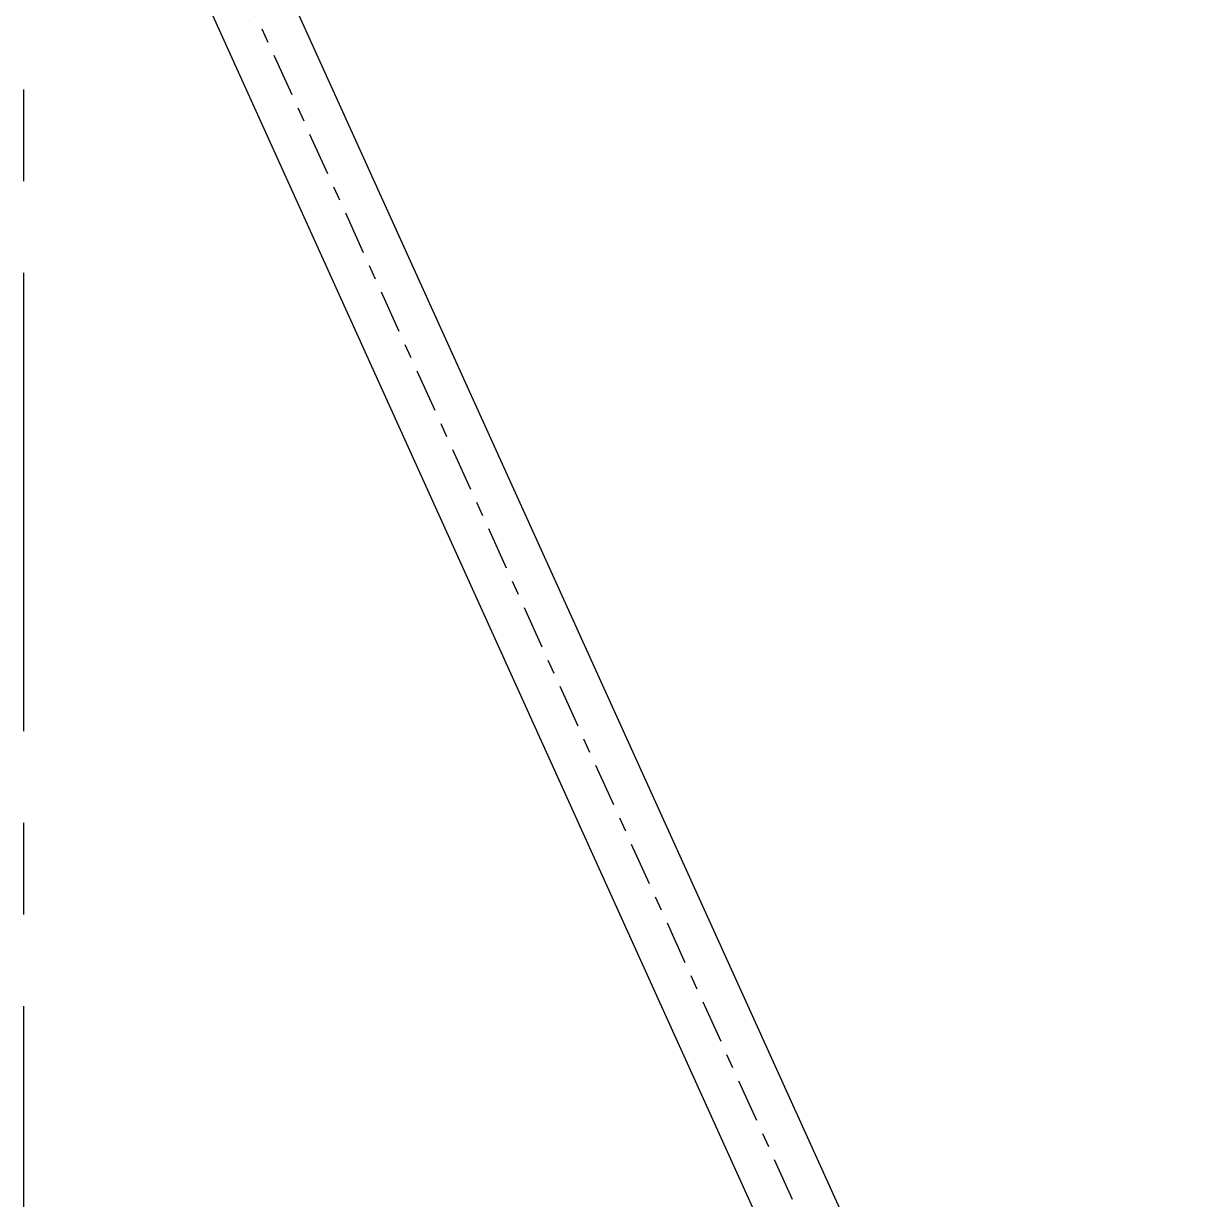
# Model space of a CAD drawing. Header units: millimetres. Extents: x 2368 to 8313, y 7493 to 11698.
# Drawn here: x 4724.6 to 4806.6, y 11332.3 to 11413.7 of the extents above; entities that cross this region are included whole.
import ezdxf

# ---------------------------------------------------------------- set-up
doc = ezdxf.new("R2010")
doc.units = ezdxf.units.MM
for name, pattern in [('CENTER', [50.8, 31.75, -6.35, 6.35, -6.35]), ('XKITLINE00', [0]), ('XKITLINE03', [6, 3, -1, 1, -1])]:
    doc.linetypes.add(name, pattern=pattern)

msp = doc.modelspace()

# ---------------------------------------------------------------- linework, layer by layer
at = {"color": 6, "linetype": 'CENTER'}
msp.add_line((4724.5882, 10907.5139), (4724.5882, 11495.735), dxfattribs=at)
at = {"color": 8, "linetype": 'XKITLINE03'}
for p in [(4724.5881, 11449.801), (4724.5882, 11449.801)]:
    msp.add_line(p, (4806.5881, 11268.8221), dxfattribs=at)
at = {"color": 8, "linetype": 'XKITLINE00'}
for p, q in [((4737.1534, 11428.6803), (4802.9541, 11283.4541)), ((4732.1762, 11426.4422), (4797.977, 11281.216))]:
    msp.add_line(p, q, dxfattribs=at)

doc.saveas('drawing.dxf')
